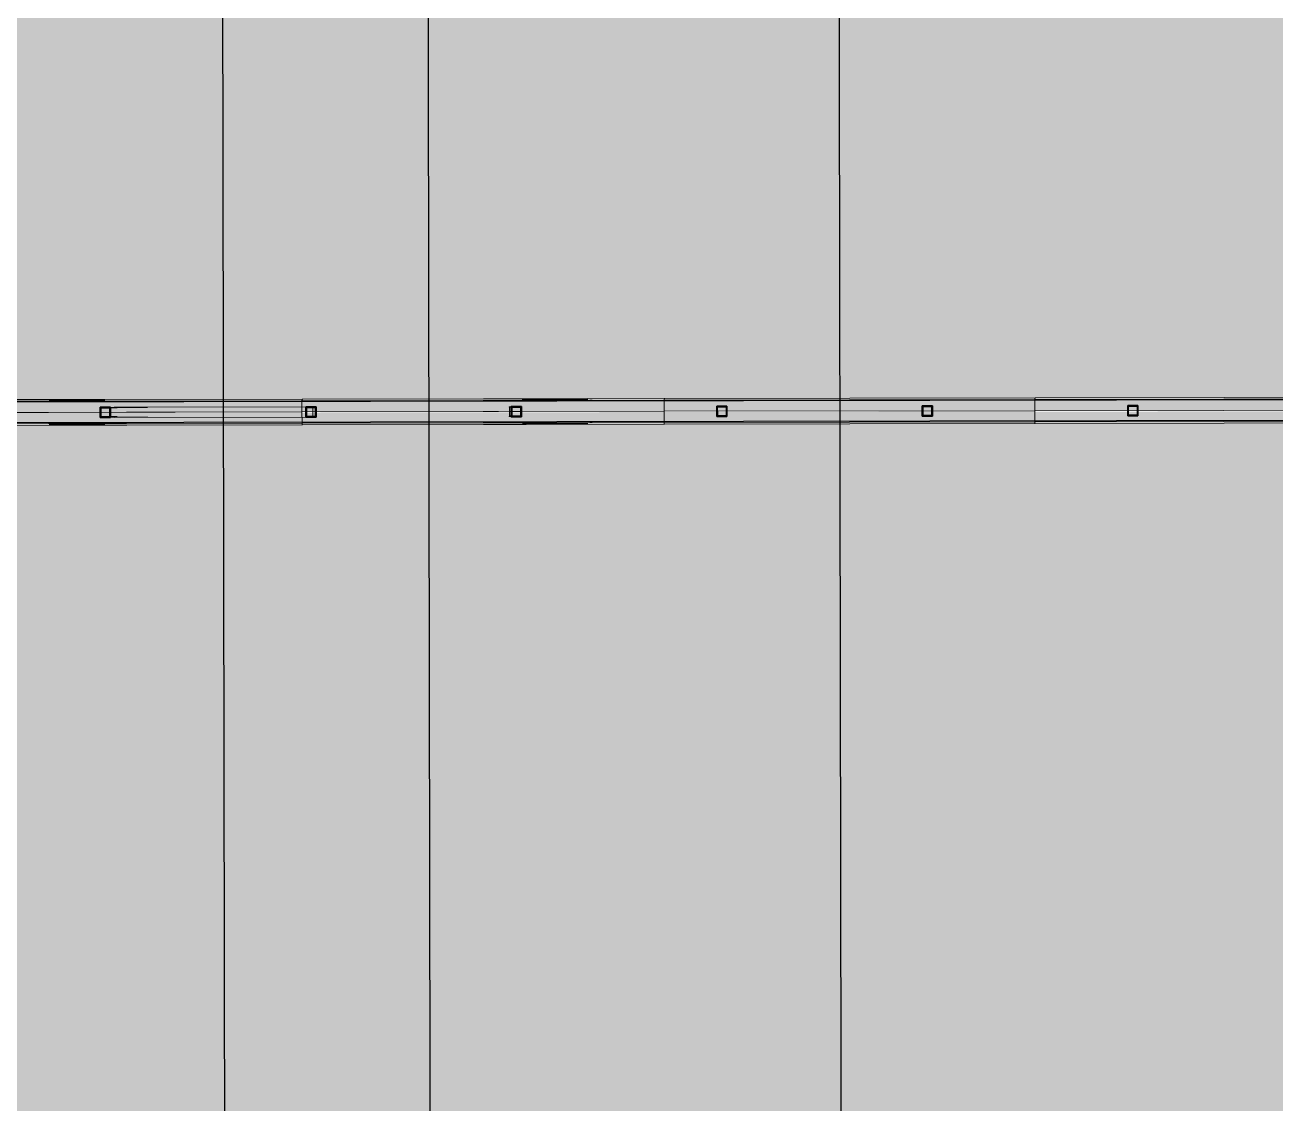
# Model space of a CAD drawing. Header units: inches. Extents: x 1693 to 10990, y 1878 to 5055.
# Drawn here: x 10299.125 to 10303.231, y 4354.431 to 4357.974 of the extents above; entities that cross this region are included whole.
import ezdxf

# ---------------------------------------------------------------- set-up
doc = ezdxf.new("R2010")
doc.units = ezdxf.units.IN
doc.linetypes.add('Rayas Pequeñas', pattern=[0.141111, 0.070556, -0.070556])
doc.layers.add('BLOQUE E-MOBILIARIO', color=7, linetype='Continuous')
doc.layers.add('BLOQUE E-MOBILIARIO_Pluma_Nº__28', color=7, linetype='Continuous', lineweight=35, true_color=0xa80f02)
doc.layers.add('CUBIERTA CALAMINON Y TRANSLUCIDO_Pluma_Nº__4', color=7, linetype='Continuous', lineweight=13, true_color=0x029e21)
doc.layers.add('CUBIERTA CALAMINON Y TRANSLUCIDO_Pluma_Nº__19', color=255, linetype='Continuous', lineweight=0)
doc.layers.add('CUBIERTA CALAMINON Y TRANSLUCIDO_Pluma_Nº__60', color=230, linetype='Continuous', lineweight=25)
pattern_1 = [(45, (0, 0), (-0.079549513, 0.079549513), []), (45, (-0.02652, 0.02652), (-0.079549513, 0.079549513), [])]

# ---------------------------------------------------------------- blocks, each defined once
blk = doc.blocks.new('SHS Conf en Caliente V 23[211]', base_point=(-17.8579, -406.851))
at = {"layer": 'BLOQUE E-MOBILIARIO', "linetype": 'Continuous', "lineweight": 0, "true_color": 0xffffff}
h = blk.add_hatch(dxfattribs=at)
h.set_pattern_fill('ACERO', style=0, pattern_type=2)
h.set_pattern_definition(pattern_1)
h.paths.add_polyline_path([(-17.8735, -406.8193), (-17.8897, -406.8666), (-17.8424, -406.8828), (-17.8262, -406.8354)])
h.paths.add_polyline_path([(-17.8716, -406.8231), (-17.83, -406.8373), (-17.8442, -406.879), (-17.8859, -406.8647)], flags=0)
at = {"layer": 'BLOQUE E-MOBILIARIO_Pluma_Nº__28', "color": 14, "linetype": 'Rayas Pequeñas', "lineweight": 35, "true_color": 0xa80f02}
for p, q in [((-17.8897, -406.8666), (-17.8735, -406.8193)), ((-17.8716, -406.8231), (-17.8859, -406.8647)), ((-17.8735, -406.8193), (-17.8262, -406.8354)), ((-17.83, -406.8373), (-17.8716, -406.8231)), ((-17.8442, -406.879), (-17.83, -406.8373)), ((-17.8262, -406.8354), (-17.8424, -406.8828)), ((-17.8424, -406.8828), (-17.8897, -406.8666)), ((-17.8859, -406.8647), (-17.8442, -406.879))]:
    blk.add_line(p, q, dxfattribs=at)
blk = doc.blocks.new('SHS Conf en Caliente V 23[212]', base_point=(-18.8043, -406.5279))
at = {"layer": 'BLOQUE E-MOBILIARIO', "linetype": 'Continuous', "lineweight": 0, "true_color": 0xffffff}
h = blk.add_hatch(dxfattribs=at)
h.set_pattern_fill('ACERO', style=0, pattern_type=2)
h.set_pattern_definition(pattern_1)
h.paths.add_polyline_path([(-18.8199, -406.4962), (-18.836, -406.5435), (-18.7887, -406.5596), (-18.7726, -406.5123)])
h.paths.add_polyline_path([(-18.818, -406.5), (-18.7764, -406.5142), (-18.7906, -406.5558), (-18.8322, -406.5416)], flags=0)
at = {"layer": 'BLOQUE E-MOBILIARIO_Pluma_Nº__28', "color": 14, "linetype": 'Rayas Pequeñas', "lineweight": 35, "true_color": 0xa80f02}
for p, q in [((-18.836, -406.5435), (-18.8199, -406.4962)), ((-18.818, -406.5), (-18.8322, -406.5416)), ((-18.8199, -406.4962), (-18.7726, -406.5123)), ((-18.7764, -406.5142), (-18.818, -406.5)), ((-18.7906, -406.5558), (-18.7764, -406.5142)), ((-18.7726, -406.5123), (-18.7887, -406.5596)), ((-18.7887, -406.5596), (-18.836, -406.5435)), ((-18.8322, -406.5416), (-18.7906, -406.5558))]:
    blk.add_line(p, q, dxfattribs=at)
blk = doc.blocks.new('SHS Conf en Caliente V 23[213]', base_point=(-19.7506, -406.2048))
at = {"layer": 'BLOQUE E-MOBILIARIO', "linetype": 'Continuous', "lineweight": 0, "true_color": 0xffffff}
h = blk.add_hatch(dxfattribs=at)
h.set_pattern_fill('ACERO', style=0, pattern_type=2)
h.set_pattern_definition(pattern_1)
h.paths.add_polyline_path([(-19.7662, -406.173), (-19.7824, -406.2204), (-19.7351, -406.2365), (-19.7189, -406.1892)])
h.paths.add_polyline_path([(-19.7644, -406.1768), (-19.7227, -406.1911), (-19.7369, -406.2327), (-19.7786, -406.2185)], flags=0)
at = {"layer": 'BLOQUE E-MOBILIARIO_Pluma_Nº__28', "color": 14, "linetype": 'Rayas Pequeñas', "lineweight": 35, "true_color": 0xa80f02}
for p, q in [((-19.7824, -406.2204), (-19.7662, -406.173)), ((-19.7662, -406.173), (-19.7189, -406.1892)), ((-19.7351, -406.2365), (-19.7824, -406.2204)), ((-19.7644, -406.1768), (-19.7786, -406.2185)), ((-19.7786, -406.2185), (-19.7369, -406.2327)), ((-19.7227, -406.1911), (-19.7644, -406.1768)), ((-19.7369, -406.2327), (-19.7227, -406.1911)), ((-19.7189, -406.1892), (-19.7351, -406.2365))]:
    blk.add_line(p, q, dxfattribs=at)
blk = doc.blocks.new('SHS Conf en Caliente V 23[214]', base_point=(-20.697, -405.8816))
at = {"layer": 'BLOQUE E-MOBILIARIO', "linetype": 'Continuous', "lineweight": 0, "true_color": 0xffffff}
h = blk.add_hatch(dxfattribs=at)
h.set_pattern_fill('ACERO', style=0, pattern_type=2)
h.set_pattern_definition(pattern_1)
h.paths.add_polyline_path([(-20.7126, -405.8499), (-20.7287, -405.8972), (-20.6814, -405.9134), (-20.6653, -405.8661)])
h.paths.add_polyline_path([(-20.7107, -405.8537), (-20.6691, -405.8679), (-20.6833, -405.9096), (-20.7249, -405.8954)], flags=0)
at = {"layer": 'BLOQUE E-MOBILIARIO_Pluma_Nº__28', "color": 14, "linetype": 'Rayas Pequeñas', "lineweight": 35, "true_color": 0xa80f02}
for p, q in [((-20.7287, -405.8972), (-20.7126, -405.8499)), ((-20.7107, -405.8537), (-20.7249, -405.8954)), ((-20.7126, -405.8499), (-20.6653, -405.8661)), ((-20.6691, -405.8679), (-20.7107, -405.8537)), ((-20.6833, -405.9096), (-20.6691, -405.8679)), ((-20.6653, -405.8661), (-20.6814, -405.9134)), ((-20.6814, -405.9134), (-20.7287, -405.8972)), ((-20.7249, -405.8954), (-20.6833, -405.9096))]:
    blk.add_line(p, q, dxfattribs=at)
blk = doc.blocks.new('SHS Conf en Caliente V 23[215]', base_point=(-21.6434, -405.5585))
at = {"layer": 'BLOQUE E-MOBILIARIO', "linetype": 'Continuous', "lineweight": 0, "true_color": 0xffffff}
h = blk.add_hatch(dxfattribs=at)
h.set_pattern_fill('ACERO', style=0, pattern_type=2)
h.set_pattern_definition(pattern_1)
h.paths.add_polyline_path([(-21.6589, -405.5268), (-21.6751, -405.5741), (-21.6278, -405.5903), (-21.6116, -405.5429)])
h.paths.add_polyline_path([(-21.6571, -405.5306), (-21.6154, -405.5448), (-21.6296, -405.5864), (-21.6713, -405.5722)], flags=0)
at = {"layer": 'BLOQUE E-MOBILIARIO_Pluma_Nº__28', "color": 14, "linetype": 'Rayas Pequeñas', "lineweight": 35, "true_color": 0xa80f02}
for p, q in [((-21.6751, -405.5741), (-21.6589, -405.5268)), ((-21.6571, -405.5306), (-21.6713, -405.5722)), ((-21.6589, -405.5268), (-21.6116, -405.5429)), ((-21.6154, -405.5448), (-21.6571, -405.5306)), ((-21.6296, -405.5864), (-21.6154, -405.5448)), ((-21.6116, -405.5429), (-21.6278, -405.5903)), ((-21.6278, -405.5903), (-21.6751, -405.5741)), ((-21.6713, -405.5722), (-21.6296, -405.5864))]:
    blk.add_line(p, q, dxfattribs=at)
blk = doc.blocks.new('SHS Conf en Caliente V 23[216]', base_point=(-22.5897, -405.2354))
at = {"layer": 'BLOQUE E-MOBILIARIO', "linetype": 'Continuous', "lineweight": 0, "true_color": 0xffffff}
h = blk.add_hatch(dxfattribs=at)
h.set_pattern_fill('ACERO', style=0, pattern_type=2)
h.set_pattern_definition(pattern_1)
h.paths.add_polyline_path([(-22.6053, -405.2036), (-22.6214, -405.251), (-22.5741, -405.2671), (-22.558, -405.2198)])
h.paths.add_polyline_path([(-22.6034, -405.2075), (-22.5618, -405.2217), (-22.576, -405.2633), (-22.6176, -405.2491)], flags=0)
at = {"layer": 'BLOQUE E-MOBILIARIO_Pluma_Nº__28', "color": 14, "linetype": 'Rayas Pequeñas', "lineweight": 35, "true_color": 0xa80f02}
for p, q in [((-22.6214, -405.251), (-22.6053, -405.2036)), ((-22.5741, -405.2671), (-22.6214, -405.251)), ((-22.6034, -405.2075), (-22.6176, -405.2491)), ((-22.6176, -405.2491), (-22.576, -405.2633)), ((-22.6053, -405.2036), (-22.558, -405.2198)), ((-22.5618, -405.2217), (-22.6034, -405.2075)), ((-22.576, -405.2633), (-22.5618, -405.2217)), ((-22.558, -405.2198), (-22.5741, -405.2671))]:
    blk.add_line(p, q, dxfattribs=at)

msp = doc.modelspace()

# ---------------------------------------------------------------- hatches: boundary and pattern name
at = {"layer": 'CUBIERTA CALAMINON Y TRANSLUCIDO_Pluma_Nº__19', "linetype": 'Continuous', "lineweight": 0}
h = msp.add_hatch(color=255, dxfattribs=at)
h.set_gradient(color1=(255, 255, 255), color2=(0, 0, 0), one_color=1, name='INVCYLINDER')
h.paths.add_polyline_path([(10295.9652, 4359.5653), (10295.9634, 4356.6964), (10318.0033, 4356.7332), (10318.0021, 4359.5916)])
h = msp.add_hatch(color=255, dxfattribs=at)
h.set_gradient(color1=(199, 200, 202), color2=(0, 0, 0), one_color=1, name='INVCYLINDER')
h.paths.add_polyline_path([(10295.97, 4356.6964), (10295.9682, 4353.8275), (10318.0081, 4353.8643), (10318.007, 4356.7227)])

# ---------------------------------------------------------------- linework, layer by layer
at = {"layer": 'CUBIERTA CALAMINON Y TRANSLUCIDO_Pluma_Nº__4', "color": 104, "linetype": 'Continuous', "lineweight": 5, "true_color": 0x029e21, "flags": 128}
for points in [[(10297.1744, 4356.7352), (10297.764, 4356.7362), (10298.8796, 4356.738), (10300.0348, 4356.74), (10301.2242, 4356.742), (10302.4423, 4356.744), (10303.6837, 4356.7461), (10304.9426, 4356.7482), (10306.2131, 4356.7503), (10307.4895, 4356.7524), (10308.766, 4356.7546), (10310.0365, 4356.7567), (10311.2954, 4356.7588), (10312.5367, 4356.7609), (10313.7549, 4356.7629), (10314.9443, 4356.7649), (10316.0994, 4356.7668), (10317.215, 4356.7687), (10317.8047, 4356.7696)], [(10317.802, 4356.775), (10316.097, 4356.7722), (10314.9422, 4356.7703), (10313.7531, 4356.7683), (10312.5353, 4356.7662), (10311.2943, 4356.7642), (10310.0358, 4356.7621), (10308.7656, 4356.76), (10307.4895, 4356.7578), (10306.2135, 4356.7557), (10304.9433, 4356.7536), (10303.6848, 4356.7515), (10302.4438, 4356.7494), (10301.226, 4356.7474), (10300.0369, 4356.7454), (10298.8821, 4356.7435), (10297.177, 4356.7406)], [(10315.777, 4356.7663), (10314.9443, 4356.7649), (10313.7549, 4356.7629), (10312.5367, 4356.7609), (10311.2954, 4356.7588), (10310.0365, 4356.7567), (10308.766, 4356.7546), (10307.4895, 4356.7524), (10306.2131, 4356.7503), (10304.9426, 4356.7482), (10303.6837, 4356.7461), (10302.4423, 4356.744), (10301.2242, 4356.742), (10300.0348, 4356.74), (10299.2021, 4356.7386)], [(10315.7643, 4356.7716), (10314.9422, 4356.7703), (10313.7531, 4356.7683), (10312.5353, 4356.7662), (10311.2943, 4356.7642), (10310.0358, 4356.7621), (10308.7656, 4356.76), (10307.4895, 4356.7578), (10306.2135, 4356.7557), (10304.9433, 4356.7536), (10303.6848, 4356.7515), (10302.4438, 4356.7494), (10301.226, 4356.7474), (10300.0369, 4356.7454), (10299.2148, 4356.744)], [(10297.1744, 4356.7352), (10297.764, 4356.7362), (10298.8796, 4356.738), (10299.2021, 4356.7386)], [(10297.177, 4356.7406), (10298.8821, 4356.7435), (10299.2148, 4356.744)], [(10297.7641, 4356.6994), (10298.8797, 4356.7013), (10300.0348, 4356.7032), (10301.2242, 4356.7052), (10302.4424, 4356.7072), (10303.6838, 4356.7093), (10304.9426, 4356.7114), (10306.2132, 4356.7135), (10307.4761, 4356.7156)], [(10299.2021, 4356.7386), (10299.2084, 4356.7386)], [(10299.2022, 4356.7018), (10300.0348, 4356.7032), (10301.2242, 4356.7052), (10302.4424, 4356.7072), (10303.6838, 4356.7093), (10304.9426, 4356.7114), (10306.2132, 4356.7135), (10307.4761, 4356.7156)], [(10299.2039, 4356.7413), (10299.2148, 4356.7413)], [(10299.2084, 4356.7386), (10299.3936, 4356.7389)], [(10299.2148, 4356.744), (10299.3873, 4356.7443)], [(10299.2148, 4356.7413), (10299.3873, 4356.7416)], [(10299.3873, 4356.7443), (10300.0369, 4356.7454), (10300.7714, 4356.7466)], [(10299.3891, 4356.719), (10299.3899, 4356.719)], [(10299.3891, 4356.717), (10299.3891, 4356.719)], [(10299.3899, 4356.717), (10299.3891, 4356.717)], [(10299.3899, 4356.7178), (10299.4258, 4356.7179)], [(10299.3936, 4356.7389), (10299.3999, 4356.7389)], [(10299.4, 4356.719), (10299.3936, 4356.719)], [(10299.3936, 4356.717), (10299.4, 4356.717)], [(10299.3999, 4356.7389), (10300.0348, 4356.74), (10300.7566, 4356.7412)], [(10299.4, 4356.7164), (10299.4219, 4356.7164)], [(10299.4181, 4356.719), (10300.0689, 4356.7201)], [(10299.4181, 4356.717), (10299.4267, 4356.717)], [(10299.4219, 4356.7164), (10299.4273, 4356.7164)], [(10299.4258, 4356.7179), (10299.5276, 4356.718)], [(10300.0369, 4356.7454), (10300.0365, 4356.7453), (10300.0361, 4356.745), (10300.0357, 4356.7445), (10300.0354, 4356.7438), (10300.0351, 4356.743), (10300.0349, 4356.742), (10300.0348, 4356.741), (10300.0348, 4356.74), (10300.0348, 4356.7201)], [(10300.0369, 4356.7454), (10300.0365, 4356.7453), (10300.0361, 4356.745), (10300.0357, 4356.7445), (10300.0354, 4356.7438), (10300.0351, 4356.743), (10300.0349, 4356.742), (10300.0348, 4356.741), (10300.0348, 4356.74), (10300.0348, 4356.7032), (10300.0349, 4356.6664), (10300.0349, 4356.6653), (10300.0351, 4356.6643), (10300.0353, 4356.6634), (10300.0355, 4356.6626), (10300.0359, 4356.6619), (10300.0362, 4356.6614), (10300.0366, 4356.6611), (10300.037, 4356.661)], [(10300.0369, 4356.7454), (10300.0365, 4356.7453), (10300.0361, 4356.745), (10300.0357, 4356.7445), (10300.0354, 4356.7438), (10300.0351, 4356.743), (10300.0349, 4356.742), (10300.0348, 4356.741), (10300.0348, 4356.74), (10300.0348, 4356.7032), (10300.0349, 4356.6664), (10300.0349, 4356.6653), (10300.0351, 4356.6643), (10300.0353, 4356.6634), (10300.0355, 4356.6626), (10300.0359, 4356.6619), (10300.0362, 4356.6614), (10300.0366, 4356.6611), (10300.037, 4356.661)], [(10300.07, 4356.7189), (10300.0689, 4356.7201)], [(10300.07, 4356.6876), (10300.0705, 4356.6904), (10300.0704, 4356.7161), (10300.07, 4356.7189)], [(10300.7155, 4356.7192), (10300.7159, 4356.72)], [(10300.7159, 4356.72), (10300.7195, 4356.7212)], [(10300.7177, 4356.7186), (10300.717, 4356.7172)], [(10300.717, 4356.6915), (10300.717, 4356.7043), (10300.717, 4356.7172)], [(10300.7196, 4356.7192), (10300.7177, 4356.7186)], [(10300.7192, 4356.72), (10300.7188, 4356.7192)], [(10300.7229, 4356.7212), (10300.7192, 4356.72)], [(10300.7323, 4356.72), (10300.7322, 4356.7192)], [(10300.7336, 4356.7212), (10300.7323, 4356.72)], [(10300.7392, 4356.7192), (10300.7392, 4356.7212)], [(10300.7439, 4356.7212), (10300.7409, 4356.7212)], [(10300.7409, 4356.7212), (10300.7409, 4356.7192)], [(10300.7409, 4356.7192), (10300.7439, 4356.7192)], [(10300.7566, 4356.7412), (10300.764, 4356.7412)], [(10300.7587, 4356.7439), (10300.7714, 4356.7439)], [(10300.764, 4356.7412), (10300.9808, 4356.7416)], [(10300.7714, 4356.7466), (10300.9734, 4356.7469)], [(10300.7714, 4356.7439), (10300.9734, 4356.7442)], [(10300.9808, 4356.7416), (10300.9882, 4356.7416)], [(10301.226, 4356.7474), (10301.2256, 4356.7473), (10301.2253, 4356.747), (10301.225, 4356.7465), (10301.2247, 4356.7458), (10301.2245, 4356.745), (10301.2243, 4356.744), (10301.2242, 4356.743), (10301.2242, 4356.742), (10301.2242, 4356.7052), (10301.2243, 4356.6684), (10301.2243, 4356.6673), (10301.2244, 4356.6663), (10301.2246, 4356.6654), (10301.2248, 4356.6646), (10301.2251, 4356.6639), (10301.2254, 4356.6634), (10301.2257, 4356.6631), (10301.2261, 4356.663)], [(10301.226, 4356.7474), (10301.2256, 4356.7473), (10301.2253, 4356.747), (10301.225, 4356.7465), (10301.2247, 4356.7458), (10301.2245, 4356.745), (10301.2243, 4356.744), (10301.2242, 4356.743), (10301.2242, 4356.742), (10301.2242, 4356.7052), (10301.2243, 4356.6684), (10301.2243, 4356.6673), (10301.2244, 4356.6663), (10301.2246, 4356.6654), (10301.2248, 4356.6646), (10301.2251, 4356.6639), (10301.2254, 4356.6634), (10301.2257, 4356.6631), (10301.2261, 4356.663)], [(10302.4438, 4356.7494), (10302.4435, 4356.7493), (10302.4432, 4356.749), (10302.443, 4356.7485), (10302.4428, 4356.7478), (10302.4426, 4356.747), (10302.4425, 4356.7461), (10302.4424, 4356.745), (10302.4423, 4356.744), (10302.4424, 4356.7072), (10302.4425, 4356.6704), (10302.4425, 4356.6694), (10302.4426, 4356.6683), (10302.4427, 4356.6674), (10302.4429, 4356.6666), (10302.4431, 4356.6659), (10302.4434, 4356.6654), (10302.4436, 4356.6651), (10302.4439, 4356.665)], [(10302.4438, 4356.7494), (10302.4435, 4356.7493), (10302.4432, 4356.749), (10302.443, 4356.7485), (10302.4428, 4356.7478), (10302.4426, 4356.747), (10302.4425, 4356.7461), (10302.4424, 4356.745), (10302.4423, 4356.744), (10302.4424, 4356.7072), (10302.4425, 4356.6704), (10302.4425, 4356.6694), (10302.4426, 4356.6683), (10302.4427, 4356.6674), (10302.4429, 4356.6666), (10302.4431, 4356.6659), (10302.4434, 4356.6654), (10302.4436, 4356.6651), (10302.4439, 4356.665)], [(10317.8048, 4356.6961), (10316.0996, 4356.6932), (10314.9444, 4356.6913), (10313.755, 4356.6893), (10312.5369, 4356.6873), (10311.2955, 4356.6852), (10310.0366, 4356.6831), (10308.7661, 4356.681), (10307.4897, 4356.6788), (10306.2132, 4356.6767), (10304.9427, 4356.6746), (10303.6838, 4356.6725), (10302.4425, 4356.6704), (10301.2243, 4356.6684), (10300.0349, 4356.6664), (10298.8798, 4356.6645), (10297.1745, 4356.6616)], [(10317.8022, 4356.6907), (10316.0971, 4356.6878), (10314.9423, 4356.6859), (10313.7532, 4356.6839), (10312.5354, 4356.6819), (10311.2944, 4356.6798), (10310.0359, 4356.6777), (10308.7657, 4356.6756), (10307.4897, 4356.6734), (10306.2136, 4356.6713), (10304.9434, 4356.6692), (10303.6849, 4356.6671), (10302.4439, 4356.665), (10301.2261, 4356.663), (10300.037, 4356.661), (10298.8822, 4356.6591), (10297.1772, 4356.6562)], [(10297.7641, 4356.6994), (10298.8797, 4356.7013), (10299.2022, 4356.7018)], [(10315.7771, 4356.6927), (10314.9444, 4356.6913), (10313.755, 4356.6893), (10312.5369, 4356.6873), (10311.2955, 4356.6852), (10310.0366, 4356.6831), (10308.7661, 4356.681), (10307.4897, 4356.6788), (10306.2132, 4356.6767), (10304.9427, 4356.6746), (10303.6838, 4356.6725), (10302.4425, 4356.6704), (10301.2243, 4356.6684), (10300.0349, 4356.6664), (10299.2022, 4356.665)], [(10315.7644, 4356.6873), (10314.9423, 4356.6859), (10313.7532, 4356.6839), (10312.5354, 4356.6819), (10311.2944, 4356.6798), (10310.0359, 4356.6777), (10308.7657, 4356.6756), (10307.4897, 4356.6734), (10306.2136, 4356.6713), (10304.9434, 4356.6692), (10303.6849, 4356.6671), (10302.4439, 4356.665), (10301.2261, 4356.663), (10300.037, 4356.661), (10299.2149, 4356.6596)], [(10299.3891, 4356.6852), (10299.3891, 4356.6873)], [(10299.3891, 4356.6873), (10299.39, 4356.6873)], [(10299.39, 4356.6852), (10299.3891, 4356.6852)], [(10299.39, 4356.6864), (10299.4258, 4356.6865)], [(10299.4, 4356.6873), (10299.3937, 4356.6873)], [(10299.3937, 4356.6852), (10299.4, 4356.6852)], [(10299.4, 4356.6879), (10299.422, 4356.6879)], [(10299.4181, 4356.6873), (10299.4267, 4356.6873)], [(10299.4181, 4356.6853), (10300.069, 4356.6864)], [(10299.422, 4356.6879), (10299.4274, 4356.6879)], [(10299.4258, 4356.6865), (10299.5277, 4356.6866)], [(10300.0349, 4356.6863), (10300.0349, 4356.6664), (10300.0349, 4356.6653), (10300.0351, 4356.6643), (10300.0353, 4356.6634), (10300.0355, 4356.6626), (10300.0359, 4356.6619), (10300.0362, 4356.6614), (10300.0366, 4356.6611), (10300.037, 4356.661)], [(10300.069, 4356.6864), (10300.07, 4356.6876)], [(10300.0704, 4356.7032), (10300.6802, 4356.7043)], [(10300.716, 4356.6886), (10300.7155, 4356.6895)], [(10300.7196, 4356.6875), (10300.716, 4356.6886)], [(10300.717, 4356.7043), (10300.7567, 4356.7044)], [(10300.717, 4356.6915), (10300.7178, 4356.6901)], [(10300.7178, 4356.6901), (10300.7196, 4356.6895)], [(10300.7188, 4356.6895), (10300.7193, 4356.6886)], [(10300.7193, 4356.6886), (10300.7229, 4356.6875)], [(10300.7322, 4356.6895), (10300.7324, 4356.6887)], [(10300.7324, 4356.6887), (10300.7336, 4356.6875)], [(10300.7392, 4356.6875), (10300.7392, 4356.6895)], [(10300.7439, 4356.6895), (10300.7409, 4356.6895)], [(10300.7409, 4356.6875), (10300.7409, 4356.6895)], [(10300.7409, 4356.6875), (10300.7439, 4356.6875)], [(10297.1745, 4356.6616), (10298.8798, 4356.6645), (10299.2022, 4356.665)], [(10297.1772, 4356.6562), (10298.8822, 4356.6591), (10299.2149, 4356.6596)], [(10299.2022, 4356.665), (10299.2086, 4356.665)], [(10299.204, 4356.6623), (10299.2149, 4356.6623)], [(10299.2086, 4356.665), (10299.3937, 4356.6653)], [(10299.2149, 4356.6623), (10299.3874, 4356.6626)], [(10299.2149, 4356.6596), (10299.3874, 4356.6599)], [(10299.3874, 4356.6599), (10300.037, 4356.661), (10300.7716, 4356.6622)], [(10299.3937, 4356.6653), (10299.4001, 4356.6653)], [(10299.4001, 4356.6653), (10300.0349, 4356.6664), (10300.7567, 4356.6676)], [(10300.7567, 4356.6676), (10300.7642, 4356.6676)], [(10300.7588, 4356.6649), (10300.7716, 4356.6649)], [(10300.7642, 4356.6676), (10300.981, 4356.668)], [(10300.7716, 4356.6649), (10300.9736, 4356.6653)], [(10300.7716, 4356.6622), (10300.9736, 4356.6626)], [(10300.981, 4356.668), (10300.9884, 4356.668)]]:
    msp.add_lwpolyline(points, dxfattribs=at)
at = {"layer": 'CUBIERTA CALAMINON Y TRANSLUCIDO_Pluma_Nº__60', "color": 230, "linetype": 'Continuous', "lineweight": 25}
for p, q in [((10317.3283, 4356.7658), (10296.7397, 4356.7314)), ((10317.3284, 4356.6983), (10296.7398, 4356.6639))]:
    msp.add_line(p, q, dxfattribs=at)
at = {"layer": 'CUBIERTA CALAMINON Y TRANSLUCIDO_Pluma_Nº__60', "color": 230, "linetype": 'Continuous', "lineweight": 25, "flags": 128}
for points in [[(10317.3, 4373.6925), (10317.3518, 4342.6406), (10299.8007, 4342.6113), (10299.7489, 4373.6632)], [(10316.626, 4373.0163), (10316.6756, 4343.3145), (10300.4746, 4343.2874), (10300.4251, 4372.9893)], [(10315.2782, 4371.664), (10315.3233, 4344.6623), (10301.8225, 4344.6398), (10301.7774, 4371.6414)]]:
    msp.add_lwpolyline(points, close=True, dxfattribs=at)

# ---------------------------------------------------------------- block references
at = {"layer": 'BLOQUE E-MOBILIARIO', "color": 5, "linetype": 'Rayas Pequeñas', "lineweight": 13, "xscale": 0.6750421965442606, "yscale": 0.6750421965442606, "zscale": 0.6750421965442606, "rotation": 18.94787699857764}
for name, p in [('SHS Conf en Caliente V 23[216]', (10299.3891, 4356.7021)), ('SHS Conf en Caliente V 23[215]', (10300.0641, 4356.7032)), ('SHS Conf en Caliente V 23[214]', (10300.7392, 4356.7044)), ('SHS Conf en Caliente V 23[213]', (10301.4142, 4356.7055)), ('SHS Conf en Caliente V 23[212]', (10302.0893, 4356.7066)), ('SHS Conf en Caliente V 23[211]', (10302.7643, 4356.7077))]:
    msp.add_blockref(name, p, dxfattribs=at)

doc.saveas('drawing.dxf')
